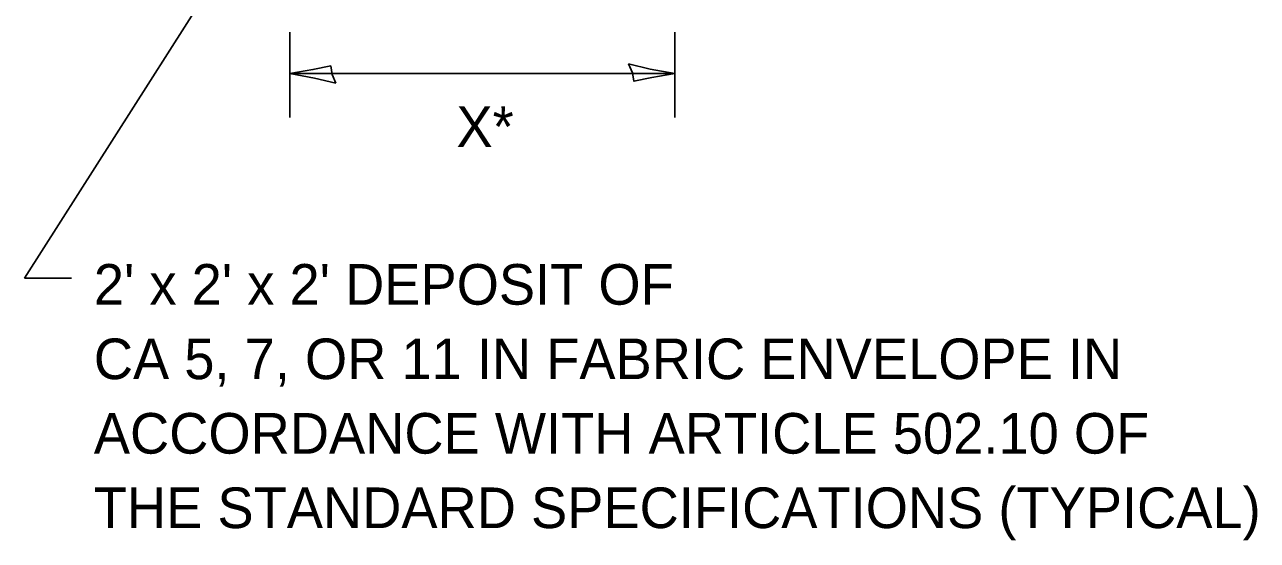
# Model space of a CAD drawing. Extents: x 0 to 2.83, y -0.06 to 1.83.
# Drawn here: x 0.2667 to 0.6942, y 0.665 to 0.8437 of the extents above; entities that cross this region are included whole.
import ezdxf

# ---------------------------------------------------------------- set-up
doc = ezdxf.new("R2010")
doc.units = 0
for name, color, linetype in [('RD_Pr_Roadway_Dimensions', 7, 'Continuous'), ('RD_Pr_Roadway_Notes', 7, 'Continuous'), ('STG_Traffic_Control', 7, 'Continuous')]:
    doc.layers.add(name, color=color, linetype=linetype)

# ---------------------------------------------------------------- blocks, each defined once
blk = doc.blocks.new('SHT_ARROW')
at = {"layer": 'STG_Traffic_Control'}
blk.add_lwpolyline([(-0.009998, 0.002092), (-0.009184, 0.00017), (-0.00887, -0.001672), (-0.005, -0.000866), (0, 0), (-0.005334, 0.00097)], close=True, dxfattribs=at)

msp = doc.modelspace()

# ---------------------------------------------------------------- linework, layer by layer
at = {"layer": 'RD_Pr_Roadway_Dimensions'}
for p, q in [((0.35861, 0.84112), (0.35861, 0.81153)), ((0.49213, 0.81153), (0.49213, 0.84112)), ((0.49213, 0.82675), (0.35861, 0.82675))]:
    msp.add_line(p, q, dxfattribs=at)
at = {"layer": 'RD_Pr_Roadway_Notes'}
for p, q in [((0.26665, 0.7559), (0.44118, 1.02989)), ((0.28288, 0.7559), (0.26665, 0.7559))]:
    msp.add_line(p, q, dxfattribs=at)

# ---------------------------------------------------------------- block references
at = {"layer": 'RD_Pr_Roadway_Dimensions', "xscale": 1.6021256085728262, "yscale": 1.6021256085728262, "rotation": 180}
msp.add_blockref('SHT_ARROW', (0.35861, 0.82675), dxfattribs=at)
at = {"layer": 'RD_Pr_Roadway_Dimensions', "xscale": 1.6021256085728262, "yscale": 1.6021256085728262}
msp.add_blockref('SHT_ARROW', (0.49213, 0.82675), dxfattribs=at)

# ---------------------------------------------------------------- texts
at = {"layer": 'RD_Pr_Roadway_Dimensions'}
msp.add_text('X*', height=0.014074, dxfattribs=at).set_placement((0.41639, 0.80132))
at = {"layer": 'RD_Pr_Roadway_Notes'}
for s, p in [("2' x 2' x 2' DEPOSIT OF", (0.29064, 0.74667)), ('CA 5, 7, OR 11 IN FABRIC ENVELOPE IN', (0.29064, 0.72087)), ('ACCORDANCE WITH ARTICLE 502.10 OF', (0.29064, 0.69506)), ('THE STANDARD SPECIFICATIONS (TYPICAL)', (0.29064, 0.66926))]:
    msp.add_text(s, height=0.014074, dxfattribs=at).set_placement(p)

doc.saveas('drawing.dxf')
